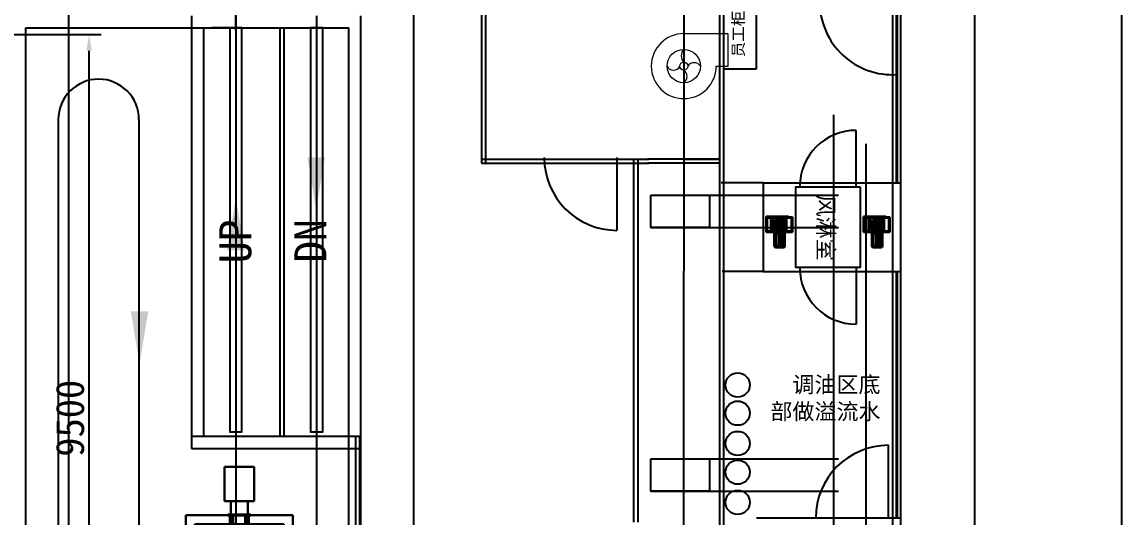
# Model space of a CAD drawing. Header units: millimetres. Extents: x -93009755325 to 1190721, y -74648 to 62868853516.
# Drawn here: x 229222 to 242850, y -17291 to -11150 of the extents above; entities that cross this region are included whole.
import ezdxf

# ---------------------------------------------------------------- set-up
doc = ezdxf.new("R2010")
doc.units = ezdxf.units.MM
doc.layers.get('Defpoints').update_dxf_attribs({"color": 8, "lineweight": 40})
for name, color, linetype, lineweight in [('Layer2', 6, 'Continuous', 13), ('Layer6', 3, 'Continuous', 30), ('设备层', 7, 'Continuous', 13)]:
    doc.layers.add(name, color=color, linetype=linetype, lineweight=lineweight)
doc.layers.add('WINDOW_TEXT', color=7, linetype='Continuous')
doc.styles.add('ISO Proportional', font='isocp.shx', dxfattribs={"bigfont": 'gbcbig.shx'})
doc.dimstyles.new('ISO-350', dxfattribs={"dimtxt": 350, "dimasz": 200, "dimexe": 150, "dimexo": 50, "dimgap": 60, "dimtad": 1, "dimdsep": 46, "dimtxsty": 'Standard', "dimcen": 2.5, "dimadec": 0, "dimazin": 0, "dimtfac": 1, "dimtmove": 0, "dimatfit": 3, "dimfxl": 1, "dimarcsym": 0})

# ---------------------------------------------------------------- blocks, each defined once
blk = doc.blocks.new('dfhshezd')
at = {"color": 0, "lineweight": 35}
blk.add_line((1204379, -55968), (1204379, -55268), dxfattribs=at)
at = {"layer": 'Layer6'}
for p, q in [((1203672, -51175), (1204040, -51175)), ((1203672, -51600), (1203672, -51175)), ((1204040, -51600), (1204040, -51175)), ((1203672, -51600), (1204040, -51600)), ((1203749, -51777), (1203749, -51600)), ((1203961, -51777), (1203961, -51600)), ((1203193, -54447), (1203193, -51773)), ((1203193, -51773), (1204519, -51773)), ((1203712, -51766), (1203999, -51766)), ((1203712, -51766), (1203712, -51772)), ((1203712, -51770), (1203999, -51770)), ((1203712, -51770), (1203712, -51777)), ((1203712, -51772), (1203999, -51772)), ((1203712, -51777), (1203999, -51777)), ((1203740, -51884), (1203740, -51773)), ((1203745, -51886), (1203745, -51773)), ((1203759, -51777), (1203759, -52219)), ((1203764, -51770), (1203764, -52219)), ((1203775, -51777), (1203775, -52022)), ((1203781, -51770), (1203781, -52022)), ((1203930, -51770), (1203930, -52022)), ((1203935, -51777), (1203935, -52022)), ((1203946, -51770), (1203946, -52219)), ((1203952, -51777), (1203952, -52219)), ((1203967, -51886), (1203967, -51773)), ((1203972, -51884), (1203972, -51773)), ((1203999, -51766), (1203999, -51772)), ((1203999, -51770), (1203999, -51777)), ((1204519, -54447), (1204519, -51773)), ((1203303, -54447), (1203303, -51884)), ((1203303, -51884), (1204409, -51884)), ((1203740, -51884), (1203607, -52049)), ((1203745, -51886), (1203612, -52053)), ((1203743, -51887), (1203743, -51865)), ((1204100, -52053), (1203967, -51886)), ((1204105, -52049), (1203972, -51884)), ((1204409, -54447), (1204409, -51884)), ((1203607, -52934), (1203607, -52049)), ((1203607, -52049), (1204105, -52049)), ((1203613, -52934), (1203613, -52049)), ((1203764, -51967), (1203946, -51967)), ((1203764, -52022), (1203946, -52022)), ((1204099, -52934), (1204099, -52049)), ((1204105, -52934), (1204105, -52049)), ((1203759, -52219), (1203952, -52219)), ((1203607, -52934), (1204105, -52934)), ((1203303, -54337), (1204409, -54337)), ((1203594, -54286), (1204092, -54286)), ((1203193, -54447), (1204519, -54447)), ((1203224, -54447), (1204488, -54447)), ((1203430, -54447), (1203531, -54738)), ((1203524, -54486), (1204188, -54486)), ((1204237, -54447), (1204150, -54738)), ((1203531, -54738), (1204150, -54738)), ((1203531, -54785), (1203531, -54738)), ((1203578, -55939), (1203578, -54769)), ((1204103, -55939), (1204103, -54764)), ((1204150, -54785), (1204150, -54738)), ((1203531, -54785), (1204150, -54785)), ((1203840, -55588), (1203840, -55063)), ((1203112, -55239), (1203112, -56482)), ((1203112, -55239), (1204219, -55239)), ((1203150, -55239), (1203150, -56482)), ((1203160, -55296), (1203160, -56482)), ((1203160, -55296), (1203944, -55296)), ((1203160, -55306), (1203944, -55306)), ((1203346, -56009), (1203346, -55306)), ((1203368, -56009), (1203368, -55306)), ((1203410, -55958), (1203410, -55306)), ((1203457, -55958), (1203457, -55306)), ((1203628, -55348), (1203628, -55306)), ((1203944, -56006), (1203944, -55268)), ((1203944, -55268), (1204417, -55268)), ((1203944, -55287), (1204417, -55287)), ((1203963, -56006), (1203963, -55287)), ((1203982, -56006), (1203982, -55306)), ((1203982, -55306), (1204379, -55306)), ((1204053, -55348), (1204053, -55306)), ((1204129, -55939), (1204129, -55306)), ((1204171, -55268), (1204171, -55239)), ((1204181, -55268), (1204181, -55239)), ((1204219, -55268), (1204219, -55239)), ((1204398, -55268), (1204398, -56006)), ((1204417, -55268), (1204417, -56006)), ((1203552, -55411), (1203944, -55411)), ((1203552, -55939), (1203552, -55411)), ((1203594, -55426), (1203571, -55449)), ((1203571, -55449), (1203571, -55906)), ((1203644, -55426), (1203620, -55449)), ((1203620, -55449), (1203620, -55906)), ((1203628, -55348), (1203672, -55392)), ((1203693, -55426), (1203669, -55449)), ((1203669, -55449), (1203669, -55906)), ((1203672, -55392), (1203944, -55392)), ((1203742, -55426), (1203718, -55449)), ((1203718, -55449), (1203718, -55906)), ((1203791, -55426), (1203768, -55449)), ((1203768, -55449), (1203768, -55906)), ((1203840, -55426), (1203817, -55449)), ((1203817, -55449), (1203817, -55906)), ((1203889, -55426), (1203866, -55449)), ((1203866, -55449), (1203866, -55906)), ((1203939, -55426), (1203915, -55449)), ((1203915, -55449), (1203915, -55906)), ((1203982, -55392), (1203985, -55392)), ((1203982, -55411), (1204129, -55411)), ((1204053, -55348), (1203985, -55392)), ((1204046, -55426), (1204023, -55449)), ((1204023, -55449), (1204023, -55906)), ((1204096, -55426), (1204072, -55449)), ((1204072, -55449), (1204072, -55906)), ((1203840, -56482), (1203840, -55565)), ((1204379, -55593), (1204379, -56006)), ((1203160, -55958), (1203944, -55958)), ((1203160, -55968), (1204379, -55968)), ((1203552, -55939), (1203944, -55939)), ((1203594, -55929), (1203571, -55906)), ((1203644, -55929), (1203620, -55906)), ((1203693, -55929), (1203669, -55906)), ((1203742, -55929), (1203718, -55906)), ((1203791, -55929), (1203768, -55906)), ((1203840, -55929), (1203817, -55906)), ((1203889, -55929), (1203866, -55906)), ((1203939, -55929), (1203915, -55906)), ((1203944, -55987), (1204417, -55987)), ((1203944, -56006), (1204417, -56006)), ((1203982, -55939), (1204129, -55939)), ((1204046, -55929), (1204023, -55906)), ((1204096, -55929), (1204072, -55906)), ((1204171, -56482), (1204171, -56006)), ((1204181, -56482), (1204181, -56006)), ((1204219, -56482), (1204219, -56006)), ((1203160, -56015), (1204171, -56015)), ((1203434, -56083), (1203169, -56083)), ((1203169, -56083), (1203169, -56387)), ((1203191, -56368), (1203191, -56108)), ((1203209, -56043), (1203394, -56043)), ((1203213, -56368), (1203213, -56108)), ((1203235, -56368), (1203235, -56108)), ((1203257, -56368), (1203257, -56108)), ((1203279, -56368), (1203279, -56108)), ((1203301, -56035), (1203301, -56562)), ((1203324, -56368), (1203324, -56108)), ((1203330, -56058), (1203330, -56091)), ((1203390, -56368), (1203390, -56108)), ((1203412, -56368), (1203412, -56108)), ((1203434, -56083), (1203434, -56387)), ((1203699, -56426), (1203699, -56015)), ((1203705, -56090), (1203758, -56090)), ((1203717, -56053), (1203963, -56053)), ((1203717, -56128), (1203717, -56053)), ((1203717, -56128), (1203963, -56128)), ((1203729, -56137), (1203729, -56040)), ((1203741, -56128), (1203741, -56053)), ((1203812, -56053), (1203812, -56015)), ((1203812, -56318), (1203812, -56128)), ((1203869, -56053), (1203869, -56015)), ((1203869, -56318), (1203869, -56128)), ((1203930, -56090), (1203974, -56090)), ((1203940, -56128), (1203940, -56053)), ((1203952, -56146), (1203952, -56042)), ((1203963, -56128), (1203963, -56053)), ((1203987, -56426), (1203987, -56015)), ((1203987, -56040), (1204171, -56040)), ((1203434, -56387), (1203169, -56387)), ((1203198, -56416), (1203404, -56416)), ((1203273, -56416), (1203273, -56449)), ((1203706, -56356), (1203752, -56356)), ((1203717, -56318), (1203963, -56318)), ((1203717, -56393), (1203717, -56318)), ((1203717, -56393), (1203963, -56393)), ((1203729, -56402), (1203729, -56306)), ((1203741, -56393), (1203741, -56318)), ((1203812, -56426), (1203812, -56393)), ((1203869, -56426), (1203869, -56393)), ((1203930, -56356), (1203973, -56356)), ((1203940, -56393), (1203940, -56318)), ((1203952, -56405), (1203952, -56303)), ((1203963, -56393), (1203963, -56318)), ((1203112, -56482), (1203216, -56482)), ((1203160, -56426), (1203273, -56426)), ((1203216, -56449), (1203386, -56449)), ((1203216, -56449), (1203216, -56544)), ((1203216, -56468), (1203934, -56468)), ((1203216, -56487), (1203934, -56487)), ((1203216, -56506), (1203934, -56506)), ((1203216, -56525), (1203934, -56525)), ((1203216, -56544), (1203386, -56544)), ((1203330, -56426), (1204171, -56426)), ((1203386, -56449), (1203386, -56468)), ((1203386, -56487), (1203386, -56506)), ((1203386, -56525), (1203386, -56544)), ((1203740, -56449), (1203934, -56449)), ((1203740, -56449), (1203740, -56468)), ((1203740, -56487), (1203740, -56506)), ((1203740, -56525), (1203740, -56544)), ((1203740, -56544), (1203934, -56544)), ((1203934, -56449), (1203934, -56544)), ((1203934, -56482), (1204219, -56482))]:
    blk.add_line(p, q, dxfattribs=at)
for centre, radius in [((1203691, -52432), 27.6), ((1203802, -52432), 27.6), ((1203913, -52432), 27.6), ((1204023, -52432), 27.6), ((1203691, -52543), 27.6), ((1203802, -52543), 27.6), ((1203913, -52543), 27.6), ((1204023, -52543), 27.6), ((1203691, -52653), 27.6), ((1203691, -52764), 27.6), ((1203802, -52653), 27.6), ((1203802, -52764), 27.6), ((1203913, -52653), 27.6), ((1203913, -52764), 27.6), ((1204023, -52653), 27.6), ((1204023, -52764), 27.6), ((1203691, -52874), 27.6), ((1203802, -52874), 27.6), ((1203913, -52874), 27.6), ((1204023, -52874), 27.6), ((1203963, -55287), 7.57), ((1204101, -55287), 7.57), ((1204190, -55285), 7.57), ((1204303, -55285), 7.57), ((1204398, -55287), 7.57), ((1203963, -55399), 7.57), ((1204397, -55399), 7.57), ((1203963, -55527), 7.57), ((1204397, -55527), 7.57), ((1203965, -55988), 7.57), ((1204078, -55988), 7.57), ((1204190, -55988), 7.57), ((1204303, -55988), 7.57), ((1204397, -55988), 7.57), ((1203729, -56090), 7.57), ((1203952, -56090), 7.57), ((1203729, -56356), 7.57), ((1203952, -56356), 7.57)]:
    blk.add_circle(centre, radius, dxfattribs=at)
for centre, radius, start, end in [((1203209, -56083), 39.7, 90, 180), ((1203394, -56083), 39.7, 0, 90), ((1203198, -56387), 29.3, 180, 270), ((1203404, -56387), 29.3, 270, 0)]:
    blk.add_arc(centre, radius, start, end, dxfattribs=at)
blk = doc.blocks.new('sascaaaa')
at = {"layer": 'Layer2'}
for p, q in [((437904, 204855), (438454, 204855)), ((438454, 204453), (438454, 204850)), ((438305, 204453), (438454, 204453))]:
    blk.add_line(p, q, dxfattribs=at)
for radius in [207, 49.5]:
    blk.add_circle((437904, 204453), radius, dxfattribs=at)
for centre, radius, start, end in [((437904, 204453), 402, 90, 0), ((437985, 204581), 113, 135.8868, 224.1132), ((437776, 204488), 85.9, 203.5591, 336.4409), ((438032, 204401), 94.3, 33.4198, 146.5802), ((437850, 204325), 95.2, 304.2036, 55.7964)]:
    blk.add_arc(centre, radius, start, end, dxfattribs=at)
blk = doc.blocks.new('ewestheah')
at = {"color": 0, "lineweight": 35}
blk.add_line((647614, 319249), (647614, 319424), dxfattribs=at)
at = {"layer": 'Layer6'}
for p, q in [((647297, 319431), (647297, 319239)), ((647297, 319431), (647574, 319431)), ((647307, 319431), (647307, 319239)), ((647562, 319424), (647562, 319431)), ((647564, 319424), (647564, 319431)), ((647574, 319424), (647574, 319431)), ((647309, 319417), (647309, 319239)), ((647309, 319417), (647505, 319417)), ((647309, 319414), (647505, 319414)), ((647356, 319239), (647356, 319414)), ((647361, 319239), (647361, 319414)), ((647372, 319251), (647372, 319414)), ((647383, 319251), (647383, 319414)), ((647407, 319388), (647505, 319388)), ((647407, 319256), (647407, 319388)), ((647418, 319384), (647412, 319378)), ((647412, 319378), (647412, 319264)), ((647430, 319384), (647424, 319378)), ((647424, 319378), (647424, 319264)), ((647426, 319404), (647426, 319414)), ((647426, 319404), (647437, 319393)), ((647442, 319384), (647436, 319378)), ((647436, 319378), (647436, 319264)), ((647437, 319393), (647505, 319393)), ((647455, 319384), (647449, 319378)), ((647449, 319378), (647449, 319264)), ((647467, 319384), (647461, 319378)), ((647461, 319378), (647461, 319264)), ((647479, 319384), (647473, 319378)), ((647473, 319378), (647473, 319264)), ((647479, 319239), (647479, 319349)), ((647491, 319384), (647486, 319378)), ((647486, 319378), (647486, 319264)), ((647504, 319384), (647498, 319378)), ((647498, 319378), (647498, 319264)), ((647505, 319239), (647505, 319424)), ((647505, 319424), (647623, 319424)), ((647505, 319419), (647623, 319419)), ((647510, 319239), (647510, 319419)), ((647515, 319239), (647515, 319414)), ((647515, 319414), (647614, 319414)), ((647532, 319404), (647515, 319393)), ((647515, 319393), (647515, 319393)), ((647515, 319388), (647551, 319388)), ((647531, 319384), (647525, 319378)), ((647525, 319378), (647525, 319264)), ((647532, 319404), (647532, 319414)), ((647543, 319384), (647537, 319378)), ((647537, 319378), (647537, 319264)), ((647551, 319256), (647551, 319414)), ((647614, 319342), (647614, 319239)), ((647619, 319424), (647619, 319239)), ((647623, 319424), (647623, 319239)), ((647297, 319239), (647623, 319239)), ((647309, 319251), (647505, 319251)), ((647309, 319249), (647614, 319249)), ((647399, 319068), (647399, 319220)), ((647399, 319220), (647531, 319220)), ((647407, 319256), (647505, 319256)), ((647410, 319210), (647410, 319081)), ((647418, 319258), (647412, 319264)), ((647517, 319235), (647413, 319235)), ((647421, 319210), (647421, 319081)), ((647430, 319258), (647424, 319264)), ((647442, 319258), (647436, 319264)), ((647455, 319258), (647449, 319264)), ((647454, 319210), (647454, 319081)), ((647467, 319258), (647461, 319264)), ((647479, 319258), (647473, 319264)), ((647476, 319210), (647476, 319081)), ((647479, 319235), (647479, 319251)), ((647508, 319239), (647479, 319239)), ((647491, 319258), (647486, 319264)), ((647487, 319210), (647487, 319081)), ((647504, 319258), (647498, 319264)), ((647498, 319210), (647498, 319081)), ((647505, 319244), (647623, 319244)), ((647509, 319210), (647509, 319081)), ((647515, 319256), (647551, 319256)), ((647520, 319210), (647520, 319081)), ((647531, 319258), (647525, 319264)), ((647531, 319068), (647531, 319220)), ((647543, 319258), (647537, 319264)), ((647399, 319068), (647531, 319068)), ((647511, 319048), (647419, 319048)), ((647451, 319055), (647451, 319072))]:
    blk.add_line(p, q, dxfattribs=at)
for centre in [(647510, 319419), (647510, 319391), (647510, 319359), (647544, 319419), (647567, 319419), (647595, 319419), (647619, 319419), (647618, 319391), (647618, 319359), (647510, 319244), (647539, 319244), (647567, 319244), (647595, 319244), (647618, 319244)]:
    blk.add_circle(centre, 1.89, dxfattribs=at)
for centre, radius, start, end in [((647413, 319220), 14.7, 90, 180), ((647517, 319220), 14.7, 0, 90), ((647419, 319068), 19.9, 180, 270), ((647511, 319068), 19.9, 270, 0)]:
    blk.add_arc(centre, radius, start, end, dxfattribs=at)
blk = doc.blocks.new('rdjrrrmrrryrym')
at = {"color": 5}
for p, q in [((644324, 321817), (644324, 322517)), ((644324, 320817), (644324, 320117))]:
    blk.add_line(p, q, dxfattribs=at)
blk.add_line((644374, 320817), (644324, 320817))
for points in [[(644774, 321867), (644774, 320767), (643174, 320767), (643174, 321867)], [(644374, 321817), (644374, 320817), (643574, 320817), (643574, 321817)]]:
    blk.add_lwpolyline(points, close=True, dxfattribs=at)
for centre, start, end in [((644324, 321817), 90, 180), ((644324, 320817), 180, 270)]:
    blk.add_arc(centre, 700, start, end, dxfattribs=at)
for p in [(-4090, 2018), (-2882, 2018)]:
    blk.add_blockref('ewestheah', p)
at = {"color": 5, "insert": (643825, 320903), "char_height": 200, "width": 5101.4, "attachment_point": 9, "rotation": 270, "style": 'ISO Proportional'}
blk.add_mtext('{\\fSimSun|b0|i0|c134|p54;风淋室}', dxfattribs=at)
blk = doc.blocks.new('*D708')
at = {"color": 0, "lineweight": -2}
for p, q in [((228887, -11306), (230204, -11306)), ((230054, -20606), (230054, -11506)), ((228887, -20806), (230204, -20806))]:
    blk.add_line(p, q, dxfattribs=at)
at = {"color": 0}
for points in [[(230087, -11506), (230021, -11506), (230054, -11306)], [(230021, -20606), (230087, -20606), (230054, -20806)]]:
    blk.add_solid(points, dxfattribs=at)
at = {"layer": 'Defpoints', "color": 0}
for p in [(228837, -11306), (230054, -11306), (228837, -20806)]:
    blk.add_point(p, dxfattribs=at)
at = {"color": 0, "insert": (229819, -16056), "char_height": 350, "attachment_point": 5, "rotation": 90}
blk.add_mtext('9500', dxfattribs=at)

msp = doc.modelspace()

# ---------------------------------------------------------------- linework, layer by layer
at = {"color": 250, "lineweight": -3}
for p, q in [((234916.659, -9647.711), (234916.659, -12897.711)), ((234966.659, -9647.711), (234966.659, -12897.711)), ((240007.789, -9647.711), (240007.789, -25337.247)), ((240052.789, -9747.711), (240052.789, -13140.869)), ((240062.789, -9747.711), (240062.789, -13140.869)), ((240107.789, -9747.711), (240107.789, -25237.247)), ((229798.218, -10772.711), (229798.218, -29494.51)), ((231871.41, -11251.359), (231871.41, -10877.503)), ((234071.426, -10872.711), (234071.426, -24315.08)), ((237419.647, -10847.711), (237416.659, -24415.08)), ((237866.363, -24390.869), (237866.363, -10784.067)), ((237916.363, -24390.869), (237916.363, -10834.067)), ((241024.398, -10847.711), (241021.41, -25491.322)), ((239274.672, -12299.206), (239274.672, -24034.026)), ((239674.672, -12656.049), (239674.672, -24390.869)), ((234916.659, -12847.711), (236989.241, -12847.711)), ((234916.659, -12897.711), (236989.241, -12897.711)), ((236592.434, -12829.287), (236592.434, -13729.287)), ((236800.122, -12847.711), (236800.122, -17340.869)), ((236850.122, -12847.711), (236850.122, -17340.869)), ((237866.363, -12847.711), (236971.41, -12847.711)), ((237866.363, -12897.711), (236971.41, -12897.711)), ((237419.647, -12847.711), (237866.363, -12847.711)), ((238407.789, -13140.869), (237886.242, -13140.869)), ((240007.789, -13140.869), (240107.789, -13140.869)), ((237011.551, -13294.981), (239338.453, -13294.981)), ((237011.551, -13694.981), (239338.453, -13694.981)), ((238407.789, -14240.869), (237896.066, -14240.869)), ((240007.789, -14240.869), (240107.789, -14240.869)), ((240052.789, -14240.869), (240052.789, -17290.869)), ((240062.789, -14240.869), (240062.789, -17290.869)), ((233353.525, -16281.453), (233353.525, -25337.247)), ((233403.525, -16281.453), (233403.525, -25287.247)), ((239955.282, -17290.869), (239955.282, -16390.869)), ((237011.551, -16557.888), (239338.453, -16557.888)), ((237011.551, -16957.888), (239338.453, -16957.888)), ((238321.41, -17290.869), (240107.789, -17290.869))]:
    msp.add_line(p, q, dxfattribs=at)
at = {"color": 250}
msp.add_line((242850, -49430), (242850, -9670), dxfattribs=at)
at = {"color": 250, "linetype": 'ByBlock', "lineweight": -3}
for p, q in [((231871.251, -11072.711), (231871.251, -24741.322)), ((232871.426, -11072.711), (232871.426, -26141.322)), ((229671.41, -12357.292), (229671.251, -26141.322)), ((230671.41, -12357.292), (230671.258, -24744.291)), ((233403.525, -16281.453), (231332.807, -16281.453)), ((231321.41, -16431.422), (233133.732, -16431.02)), ((231332.982, -16431.453), (233390.529, -16431.453))]:
    msp.add_line(p, q, dxfattribs=at)
at = {"color": 250, "linetype": 'Continuous', "lineweight": -3}
for p, q in [((233422.152, -27291.322), (233421.586, -11072.711)), ((229271.41, -27291.322), (229271.41, -11222.711)), ((231471.41, -11222.711), (233272.336, -11222.711)), ((233272.176, -27141.322), (233271.591, -11222.711))]:
    msp.add_line(p, q, dxfattribs=at)
at = {"color": 250, "lineweight": -3}
for points in [[(231946.41, -11222.711), (231796.41, -11222.711), (231796.41, -16222.711), (231946.41, -16222.711)], [(232947.336, -11222.711), (232797.336, -11222.711), (232797.336, -16222.711), (232947.336, -16222.711)], [(237011.551, -13294.981), (237739.519, -13294.981), (237739.519, -13694.981), (237011.551, -13694.981)], [(237011.551, -16557.888), (237739.519, -16557.888), (237739.519, -16957.888), (237011.551, -16957.888)]]:
    msp.add_lwpolyline(points, close=True, dxfattribs=at)
for centre in [(238088.915, -15644.037), (238088.915, -15993.29), (238088.915, -16367.942), (238088.915, -16723.544), (238088.915, -17098.197)]:
    msp.add_circle(centre, 150, dxfattribs=at)
for centre, start, end in [((240005.782, -10902.168), 180, 273.6316628), ((236592.434, -12829.287), 180, 270), ((239955.282, -17290.869), 90, 180)]:
    msp.add_arc(centre, 900, start, end, dxfattribs=at)
at = {"color": 250, "linetype": 'ByBlock', "lineweight": -3}
for start, end in [(90, 180), (0, 90)]:
    msp.add_arc((230171.41, -12357.292), 500, start, end, dxfattribs=at)
at = {"color": 250, "lineweight": -3}
for points in [[(232759.744, -12825.558), (232975.744, -12825.558), (232867.744, -13473.558)], [(231979.251, -13975.123), (231763.251, -13975.123), (231871.251, -13327.123)], [(230570.604, -14733.832), (230786.604, -14733.832), (230678.604, -15381.832)]]:
    msp.add_solid(points, dxfattribs=at)
at = {"layer": 'WINDOW_TEXT', "color": 250, "lineweight": -3}
for p, q in [((231321.41, -11072.711), (231321.41, -16431.453)), ((229271.41, -11222.711), (231471.41, -11222.711)), ((231471.41, -11222.711), (231471.41, -16281.453)), ((231922.336, -11222.711), (231572.336, -11222.711)), ((232421.961, -16281.453), (232421.961, -11222.711)), ((232471.961, -16281.453), (232471.961, -11222.711)), ((231332.807, -16431.401), (231332.807, -16431.453))]:
    msp.add_line(p, q, dxfattribs=at)
at = {"layer": '设备层', "color": 250, "lineweight": -3}
msp.add_line((231871.251, -13661.644), (231871.251, -13561.644), dxfattribs=at)
msp.add_lwpolyline([(238316.363, -11734.067), (237916.363, -11734.067), (237916.363, -10834.067), (238316.363, -10834.067)], close=True, dxfattribs=at)

# ---------------------------------------------------------------- block references
at = {"color": 250, "lineweight": -3}
for name, p in [('rdjrrrmrrryrym', (-404766.234, -335008.078)), ('dfhshezd', (-971940.77, 34517.226))]:
    msp.add_blockref(name, p, dxfattribs=at)
at = {"layer": '设备层', "color": 250, "lineweight": -3}
msp.add_blockref('sascaaaa', (-200482.993, -216148.912), dxfattribs=at)

# ---------------------------------------------------------------- texts
at = {"color": 250, "lineweight": -3, "rotation": 90}
for s, insert, char_height, width, attachment_point in [('{\\fSimSun|b0|i0|c134|p54;员工柜}', (238025.695, -11585.46), 140.65986, 1061.9658, 1), ('{\\fSimSun|b0|i0|c134|p54;UP}', (232069.701, -13595.782), 396.9, 10116.24796, 9), ('{\\fSimSun|b0|i0|c134|p54;DN}', (232993.994, -13590.636), 396.9, 10116.24796, 9)]:
    msp.add_mtext(s, dxfattribs=dict(at, insert=insert, char_height=char_height, width=width, attachment_point=attachment_point))
at = {"color": 250, "lineweight": -3, "insert": (239858.361, -16094.117), "char_height": 200, "width": 5101.39903, "attachment_point": 9, "style": 'ISO Proportional'}
msp.add_mtext('{\\fSimSun|b0|i0|c134|p54;调油区底\\P部做溢流水}', dxfattribs=at)

# ---------------------------------------------------------------- dimensions: what is measured, and where the dimension line sits
at = {"color": 250}
dim = msp.add_linear_dim(base=(230054.098, -11306.335), p1=(228837.191, -20806.335), p2=(228837.191, -11306.335), angle=90, dimstyle='ISO-350', dxfattribs=at)
dim.commit()
dim.dimension.update_dxf_attribs({"geometry": '*D708', "text_midpoint": (229819.098, -16056.335)})

doc.saveas('drawing.dxf')
